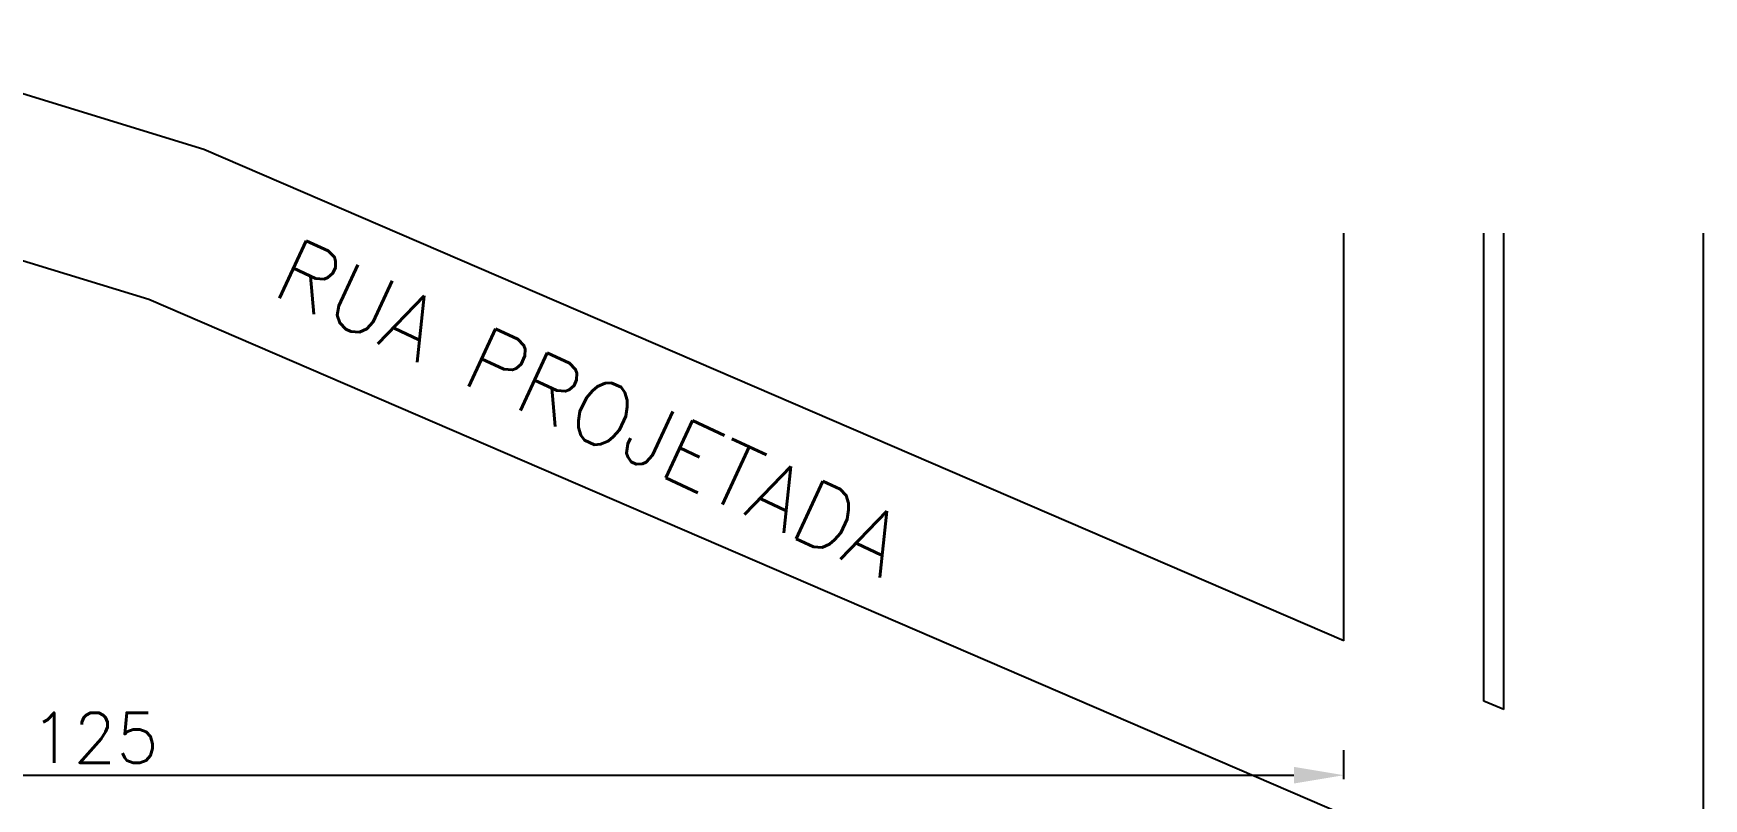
# Model space of a CAD drawing. Header units: millimetres. Extents: x 2767 to 2978, y 1319 to 1481.
# Drawn here: x 2894.6 to 2978.1, y 1442.7 to 1481 of the extents above; entities that cross this region are included whole.
import ezdxf

# ---------------------------------------------------------------- set-up
doc = ezdxf.new("R2010")
doc.units = ezdxf.units.MM
doc.header["$LTSCALE"] = 0.03
doc.layers.add('A-TEXTO1', color=7, linetype='Continuous', true_color=0x000000)
doc.styles.get("Standard").update_dxf_attribs({"font": 'romans.shx'})
doc.dimstyles.new('ISO-25', dxfattribs={"dimtxt": 2.5, "dimasz": 2.5, "dimexe": 1.25, "dimexo": 0.625, "dimtad": 1, "dimtxsty": 'Standard', "dimcen": 2.5, "dimadec": 0, "dimazin": 0, "dimtfac": 1, "dimtmove": 0, "dimatfit": 3, "dimfxl": 1, "dimarcsym": 0})

# ---------------------------------------------------------------- blocks, each defined once
blk = doc.blocks.new('*D281')
at = {"color": 0, "lineweight": -2, "transparency": 16777216}
for p, q in [((-62.5, 41.784), (-62.5, 43.234)), ((62.5, 41.784), (62.5, 43.234)), ((-60, 41.984), (60, 41.984))]:
    blk.add_line(p, q, dxfattribs=at)
at = {"color": 0, "transparency": 16777216}
for points in [[(-60, 42.401), (-60, 41.568), (-62.5, 41.984)], [(60, 42.401), (60, 41.568), (62.5, 41.984)]]:
    blk.add_solid(points, dxfattribs=at)
at = {"layer": 'Defpoints', "color": 0, "transparency": 16777216}
for p in [(62.5, 41.984), (-62.5, 40), (62.5, 40)]:
    blk.add_point(p, dxfattribs=at)
at = {"color": 0, "transparency": 16777216, "insert": (0, 43.859), "char_height": 2.5, "attachment_point": 5}
blk.add_mtext('125', dxfattribs=at)
blk = doc.blocks.new('arq geral tgov')
for p, q in [((62.5, 48.711), (62.5, 69.099)), ((69.5, 45.694), (69.5, 69.099)), ((70.5, 45.264), (70.5, 69.099)), ((80.5, -50), (80.5, 69.099))]:
    blk.add_line(p, q)
at = {"extrusion": (0.005334, 0.002979, 0.999981), "elevation": 0.453}
for points in [[(62.499, 48.71), (5.465, 73.289), (-5.992, 76.806), (-14.942, 79.088), (-26.49, 78.997), (-35.052, 75.61), (-47.965, 68.417), (-67.812, 53.823), (-81.75, 44.69), (-90.95, 38.976), (-102.121, 31.241), (-109.169, 25.533), (-116.002, 19.61), (-121.534, 16.168), (-130.214, 11.742)], [(62.499, 39.999), (2.7, 65.77), (-8.155, 69.102), (-15.915, 71.08), (-24.935, 71.009), (-31.62, 68.365), (-43.631, 61.674), (-63.247, 47.25), (-77.446, 37.945), (-86.559, 32.285), (-97.32, 24.835), (-104.03, 19.4), (-111.239, 13.151), (-117.597, 9.196), (-126.579, 4.615)], [(70.499, 45.262), (69.499, 45.693)]]:
    blk.add_lwpolyline(points, dxfattribs=at)
at = {"layer": 'A-TEXTO1', "color": 12, "true_color": 0xdb0000, "insert": (40.747, 54.682), "char_height": 3.16923, "attachment_point": 3, "rotation": 335.04578}
blk.add_mtext_dynamic_manual_height_columns('RUA PROJETADA', width=39.46745, gutter_width=192.148, heights=[0], dxfattribs=at)
dim = blk.add_aligned_dim(p1=(-62.5, 40), p2=(62.5, 40), distance=1.984, dimstyle='ISO-25', override={"dimfxl": 0.2, "dimfxlon": 1})
dim.commit()
dim.dimension.update_dxf_attribs({"geometry": '*D281', "text_midpoint": (0, 43.859)})

msp = doc.modelspace()

# ---------------------------------------------------------------- block references
msp.add_blockref('arq geral tgov', (2897.632, 1401.906))

doc.saveas('drawing.dxf')
